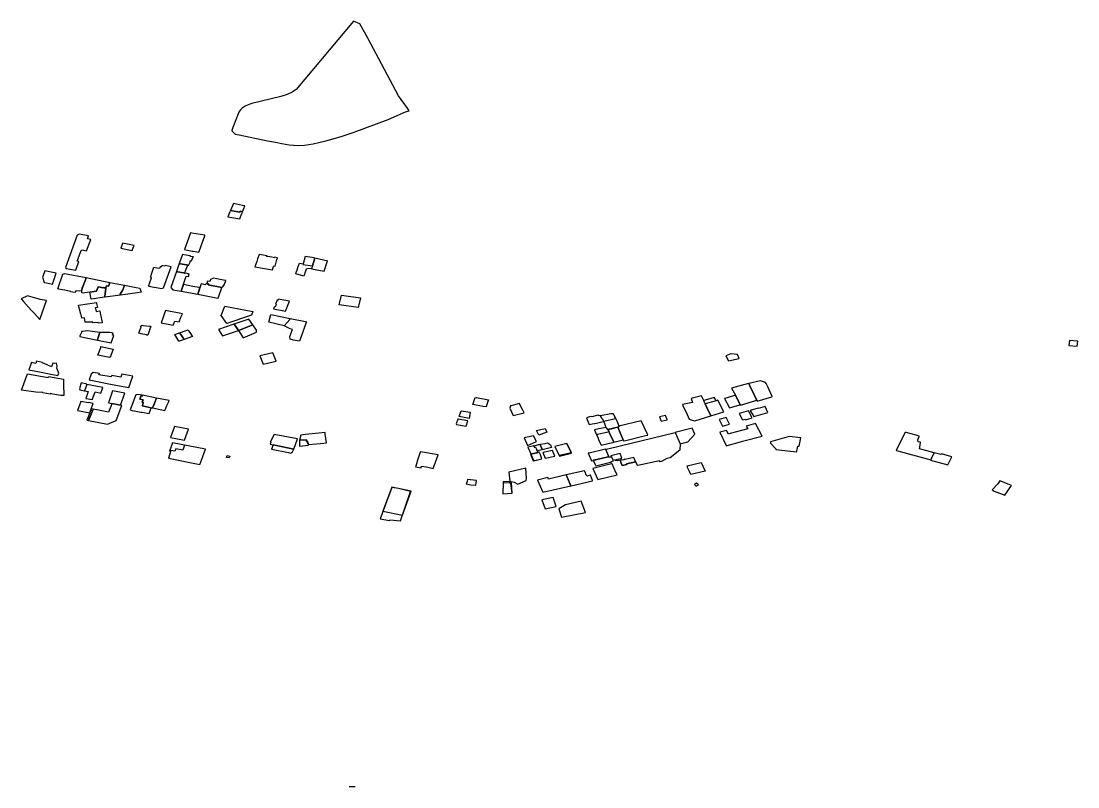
# Model space of a CAD drawing. Header units: inches. Extents: x 131.83 to 131.943, y 43.072 to 43.127.
# Drawn here: x 131.88166 to 131.91209, y 43.10523 to 43.12728 of the extents above; entities that cross this region are included whole.
import ezdxf

# ---------------------------------------------------------------- set-up
doc = ezdxf.new("R2010")
doc.units = ezdxf.units.IN
doc.header["$MEASUREMENT"] = 0

msp = doc.modelspace()

# ---------------------------------------------------------------- linework, layer by layer
for points in [[(131.887974, 43.124724), (131.887934, 43.124663), (131.887911, 43.124619), (131.887776, 43.124267), (131.88776, 43.124219), (131.887732, 43.124139), (131.887726, 43.124123), (131.887824, 43.124032), (131.887938, 43.124005), (131.888759, 43.12384), (131.88899, 43.123794), (131.889166, 43.123763), (131.889381, 43.123726), (131.889511, 43.123709), (131.88966, 43.123699), (131.889819, 43.123716), (131.890069, 43.123752), (131.890236, 43.123787), (131.890441, 43.123838), (131.890646, 43.123895), (131.890911, 43.123971), (131.891225, 43.124075), (131.892231, 43.124453), (131.89273, 43.124669), (131.892835, 43.124704), (131.892785, 43.12478), (131.892525, 43.125137), (131.891646, 43.12679), (131.891416, 43.127206), (131.891237, 43.127284), (131.889587, 43.125312), (131.889468, 43.125234), (131.889321, 43.12517), (131.889145, 43.125109), (131.88831, 43.124908), (131.888201, 43.124873), (131.888115, 43.124836), (131.888024, 43.124773), (131.887974, 43.124724)], [(131.887974, 43.124724), (131.887934, 43.124663), (131.887911, 43.124619), (131.887776, 43.124267), (131.88776, 43.124219), (131.887732, 43.124139), (131.887726, 43.124123), (131.887824, 43.124032), (131.887938, 43.124005), (131.888759, 43.12384), (131.88899, 43.123794), (131.889166, 43.123763), (131.889381, 43.123726), (131.889511, 43.123709), (131.88966, 43.123699), (131.889819, 43.123716), (131.890069, 43.123752), (131.890236, 43.123787), (131.890441, 43.123838), (131.890646, 43.123895), (131.890911, 43.123971), (131.891225, 43.124075), (131.892231, 43.124453), (131.89273, 43.124669), (131.892835, 43.124704), (131.892785, 43.12478), (131.892525, 43.125137), (131.891646, 43.12679), (131.891416, 43.127206), (131.891237, 43.127284), (131.889587, 43.125312), (131.889468, 43.125234), (131.889321, 43.12517), (131.889145, 43.125109), (131.88831, 43.124908), (131.888201, 43.124873), (131.888115, 43.124836), (131.888024, 43.124773), (131.887974, 43.124724)], [(131.888038, 43.121792), (131.888075, 43.121884), (131.888106, 43.121964), (131.88809, 43.121968), (131.888037, 43.121978), (131.887775, 43.122029), (131.88769, 43.121833), (131.887956, 43.12178), (131.887967, 43.121807), (131.888038, 43.121792)], [(131.888038, 43.121792), (131.888075, 43.121884), (131.888106, 43.121964), (131.88809, 43.121968), (131.888037, 43.121978), (131.887775, 43.122029), (131.88769, 43.121833), (131.887956, 43.12178), (131.887967, 43.121807), (131.888038, 43.121792)], [(131.887617, 43.121648), (131.887965, 43.121591), (131.88801, 43.12172), (131.888014, 43.121732), (131.888023, 43.121753), (131.888038, 43.121792), (131.887967, 43.121807), (131.887956, 43.12178), (131.88769, 43.121833), (131.887671, 43.12179), (131.887617, 43.121648)], [(131.887617, 43.121648), (131.887965, 43.121591), (131.88801, 43.12172), (131.888014, 43.121732), (131.888023, 43.121753), (131.888038, 43.121792), (131.887967, 43.121807), (131.887956, 43.12178), (131.88769, 43.121833), (131.887671, 43.12179), (131.887617, 43.121648)], [(131.882957, 43.120163), (131.883234, 43.12011), (131.883327, 43.12036), (131.883288, 43.120369), (131.883279, 43.120371), (131.883393, 43.120679), (131.883403, 43.120678), (131.883409, 43.120695), (131.883545, 43.120668), (131.883667, 43.120997), (131.88357, 43.121016), (131.883591, 43.121073), (131.883601, 43.121101), (131.883337, 43.121152), (131.883274, 43.121124), (131.882945, 43.120192), (131.882957, 43.120163)], [(131.882957, 43.120163), (131.883234, 43.12011), (131.883327, 43.12036), (131.883288, 43.120369), (131.883279, 43.120371), (131.883393, 43.120679), (131.883403, 43.120678), (131.883409, 43.120695), (131.883545, 43.120668), (131.883667, 43.120997), (131.88357, 43.121016), (131.883591, 43.121073), (131.883601, 43.121101), (131.883337, 43.121152), (131.883274, 43.121124), (131.882945, 43.120192), (131.882957, 43.120163)], [(131.886363, 43.120704), (131.886404, 43.120697), (131.886589, 43.120663), (131.886618, 43.120659), (131.88678, 43.120628), (131.886786, 43.120647), (131.886884, 43.120922), (131.88689, 43.12092), (131.886951, 43.121101), (131.886949, 43.121118), (131.886583, 43.12118), (131.886539, 43.121188), (131.886363, 43.120704)], [(131.886363, 43.120704), (131.886404, 43.120697), (131.886589, 43.120663), (131.886618, 43.120659), (131.88678, 43.120628), (131.886786, 43.120647), (131.886884, 43.120922), (131.88689, 43.12092), (131.886951, 43.121101), (131.886949, 43.121118), (131.886583, 43.12118), (131.886539, 43.121188), (131.886363, 43.120704)], [(131.884537, 43.120744), (131.884812, 43.120691), (131.884863, 43.120681), (131.884899, 43.120783), (131.884916, 43.120825), (131.884866, 43.120835), (131.884584, 43.12089), (131.88458, 43.120877), (131.884535, 43.120745), (131.884537, 43.120744)], [(131.884537, 43.120744), (131.884812, 43.120691), (131.884863, 43.120681), (131.884899, 43.120783), (131.884916, 43.120825), (131.884866, 43.120835), (131.884584, 43.12089), (131.88458, 43.120877), (131.884535, 43.120745), (131.884537, 43.120744)], [(131.886213, 43.120304), (131.886249, 43.120297), (131.886426, 43.120263), (131.886464, 43.12026), (131.886492, 43.120254), (131.886496, 43.120264), (131.886527, 43.120344), (131.886537, 43.120388), (131.886571, 43.120381), (131.886609, 43.12048), (131.886619, 43.120485), (131.886627, 43.120491), (131.886629, 43.120494), (131.886586, 43.120499), (131.886535, 43.120505), (131.886541, 43.120521), (131.886349, 43.120555), (131.886346, 43.120555), (131.886311, 43.120562), (131.886213, 43.120304)], [(131.886213, 43.120304), (131.886249, 43.120297), (131.886426, 43.120263), (131.886464, 43.12026), (131.886492, 43.120254), (131.886496, 43.120264), (131.886527, 43.120344), (131.886537, 43.120388), (131.886571, 43.120381), (131.886609, 43.12048), (131.886619, 43.120485), (131.886627, 43.120491), (131.886629, 43.120494), (131.886586, 43.120499), (131.886535, 43.120505), (131.886541, 43.120521), (131.886349, 43.120555), (131.886346, 43.120555), (131.886311, 43.120562), (131.886213, 43.120304)], [(131.888395, 43.120212), (131.888618, 43.120169), (131.888897, 43.120121), (131.888918, 43.120187), (131.888935, 43.120238), (131.888976, 43.12023), (131.88903, 43.12042), (131.889043, 43.120467), (131.888964, 43.120482), (131.88896, 43.120469), (131.888918, 43.120476), (131.888878, 43.120483), (131.88888, 43.12049), (131.888762, 43.120502), (131.888731, 43.120507), (131.888738, 43.120525), (131.888586, 43.120554), (131.888513, 43.120565), (131.888503, 43.120536), (131.888487, 43.120486), (131.888472, 43.12044), (131.888448, 43.120365), (131.888421, 43.120286), (131.888395, 43.120212)], [(131.888395, 43.120212), (131.888618, 43.120169), (131.888897, 43.120121), (131.888918, 43.120187), (131.888935, 43.120238), (131.888976, 43.12023), (131.88903, 43.12042), (131.889043, 43.120467), (131.888964, 43.120482), (131.88896, 43.120469), (131.888918, 43.120476), (131.888878, 43.120483), (131.88888, 43.12049), (131.888762, 43.120502), (131.888731, 43.120507), (131.888738, 43.120525), (131.888586, 43.120554), (131.888513, 43.120565), (131.888503, 43.120536), (131.888487, 43.120486), (131.888472, 43.12044), (131.888448, 43.120365), (131.888421, 43.120286), (131.888395, 43.120212)], [(131.889781, 43.120298), (131.889774, 43.120278), (131.890052, 43.120233), (131.890123, 43.120457), (131.890041, 43.120475), (131.889843, 43.120503), (131.889781, 43.120298)], [(131.889781, 43.120298), (131.889774, 43.120278), (131.890052, 43.120233), (131.890123, 43.120457), (131.890041, 43.120475), (131.889843, 43.120503), (131.889781, 43.120298)], [(131.890052, 43.120233), (131.89002, 43.12015), (131.890387, 43.120082), (131.890481, 43.120381), (131.890409, 43.120393), (131.890374, 43.120401), (131.890123, 43.120457), (131.890052, 43.120233)], [(131.890052, 43.120233), (131.89002, 43.12015), (131.890387, 43.120082), (131.890481, 43.120381), (131.890409, 43.120393), (131.890374, 43.120401), (131.890123, 43.120457), (131.890052, 43.120233)], [(131.882532, 43.119719), (131.882566, 43.119713), (131.882677, 43.120026), (131.882349, 43.120091), (131.882339, 43.120063), (131.882302, 43.119962), (131.882291, 43.119932), (131.882281, 43.119907), (131.882329, 43.119755), (131.882391, 43.119744), (131.882529, 43.11972), (131.882532, 43.119719)], [(131.882532, 43.119719), (131.882566, 43.119713), (131.882677, 43.120026), (131.882349, 43.120091), (131.882339, 43.120063), (131.882302, 43.119962), (131.882291, 43.119932), (131.882281, 43.119907), (131.882329, 43.119755), (131.882391, 43.119744), (131.882529, 43.11972), (131.882532, 43.119719)], [(131.885329, 43.119654), (131.885715, 43.119584), (131.885767, 43.119603), (131.885988, 43.120212), (131.885943, 43.120222), (131.885814, 43.120248), (131.885804, 43.120224), (131.885716, 43.120242), (131.885702, 43.120203), (131.88567, 43.120209), (131.88565, 43.120155), (131.885568, 43.120172), (131.885476, 43.120191), (131.885401, 43.119961), (131.885387, 43.119912), (131.88541, 43.119882), (131.88536, 43.119747), (131.885329, 43.119654)], [(131.885329, 43.119654), (131.885715, 43.119584), (131.885767, 43.119603), (131.885988, 43.120212), (131.885943, 43.120222), (131.885814, 43.120248), (131.885804, 43.120224), (131.885716, 43.120242), (131.885702, 43.120203), (131.88567, 43.120209), (131.88565, 43.120155), (131.885568, 43.120172), (131.885476, 43.120191), (131.885401, 43.119961), (131.885387, 43.119912), (131.88541, 43.119882), (131.88536, 43.119747), (131.885329, 43.119654)], [(131.885973, 43.119612), (131.886027, 43.119549), (131.88627, 43.119503), (131.88642, 43.11994), (131.886482, 43.119928), (131.886506, 43.119992), (131.886474, 43.120001), (131.886475, 43.120004), (131.886444, 43.120011), (131.88636, 43.120027), (131.886343, 43.120031), (131.886171, 43.120065), (131.886168, 43.120065), (131.886133, 43.120072), (131.885973, 43.119612)], [(131.885973, 43.119612), (131.886027, 43.119549), (131.88627, 43.119503), (131.88642, 43.11994), (131.886482, 43.119928), (131.886506, 43.119992), (131.886474, 43.120001), (131.886475, 43.120004), (131.886444, 43.120011), (131.88636, 43.120027), (131.886343, 43.120031), (131.886171, 43.120065), (131.886168, 43.120065), (131.886133, 43.120072), (131.885973, 43.119612)], [(131.886464, 43.12026), (131.886426, 43.120263), (131.886249, 43.120297), (131.886213, 43.120304), (131.886133, 43.120072), (131.886168, 43.120065), (131.886171, 43.120065), (131.886343, 43.120031), (131.88636, 43.120027), (131.886369, 43.120026), (131.88637, 43.120027), (131.886392, 43.120085), (131.886394, 43.120091), (131.886432, 43.120186), (131.886438, 43.120184), (131.886457, 43.120238), (131.886464, 43.12026)], [(131.886464, 43.12026), (131.886426, 43.120263), (131.886249, 43.120297), (131.886213, 43.120304), (131.886133, 43.120072), (131.886168, 43.120065), (131.886171, 43.120065), (131.886343, 43.120031), (131.88636, 43.120027), (131.886369, 43.120026), (131.88637, 43.120027), (131.886392, 43.120085), (131.886394, 43.120091), (131.886432, 43.120186), (131.886438, 43.120184), (131.886457, 43.120238), (131.886464, 43.12026)], [(131.890052, 43.120233), (131.89002, 43.12015), (131.889935, 43.120159), (131.889868, 43.120138), (131.889799, 43.11994), (131.889572, 43.120005), (131.889587, 43.120048), (131.889597, 43.120081), (131.889599, 43.120084), (131.88963, 43.120184), (131.889667, 43.120296), (131.889674, 43.120317), (131.889781, 43.120298), (131.889774, 43.120278), (131.890052, 43.120233)], [(131.890052, 43.120233), (131.89002, 43.12015), (131.889935, 43.120159), (131.889868, 43.120138), (131.889799, 43.11994), (131.889572, 43.120005), (131.889587, 43.120048), (131.889597, 43.120081), (131.889599, 43.120084), (131.88963, 43.120184), (131.889667, 43.120296), (131.889674, 43.120317), (131.889781, 43.120298), (131.889774, 43.120278), (131.890052, 43.120233)], [(131.882748, 43.119568), (131.882718, 43.119573), (131.882866, 43.119994), (131.882914, 43.120011), (131.883533, 43.119897), (131.883513, 43.119836), (131.883426, 43.119614), (131.883415, 43.119581), (131.883422, 43.11958), (131.883409, 43.119547), (131.883397, 43.119516), (131.883336, 43.119505), (131.883236, 43.119519), (131.88322, 43.11947), (131.883089, 43.119492), (131.883092, 43.1195), (131.882997, 43.119518), (131.882924, 43.119533), (131.882844, 43.119549), (131.882748, 43.119568)], [(131.882748, 43.119568), (131.882718, 43.119573), (131.882866, 43.119994), (131.882914, 43.120011), (131.883533, 43.119897), (131.883513, 43.119836), (131.883426, 43.119614), (131.883415, 43.119581), (131.883422, 43.11958), (131.883409, 43.119547), (131.883397, 43.119516), (131.883336, 43.119505), (131.883236, 43.119519), (131.88322, 43.11947), (131.883089, 43.119492), (131.883092, 43.1195), (131.882997, 43.119518), (131.882924, 43.119533), (131.882844, 43.119549), (131.882748, 43.119568)], [(131.883638, 43.11948), (131.883421, 43.11945), (131.883405, 43.119516), (131.883397, 43.119516), (131.883409, 43.119547), (131.883422, 43.11958), (131.883415, 43.119581), (131.883426, 43.119614), (131.883513, 43.119836), (131.883533, 43.119897), (131.884219, 43.11976), (131.884196, 43.119702), (131.884175, 43.119653), (131.88412, 43.119663), (131.884105, 43.1196), (131.884048, 43.119607), (131.884022, 43.119612), (131.884019, 43.119603), (131.883939, 43.119618), (131.88388, 43.119629), (131.883838, 43.119508), (131.883638, 43.11948)], [(131.883638, 43.11948), (131.883421, 43.11945), (131.883405, 43.119516), (131.883397, 43.119516), (131.883409, 43.119547), (131.883422, 43.11958), (131.883415, 43.119581), (131.883426, 43.119614), (131.883513, 43.119836), (131.883533, 43.119897), (131.884219, 43.11976), (131.884196, 43.119702), (131.884175, 43.119653), (131.88412, 43.119663), (131.884105, 43.1196), (131.884048, 43.119607), (131.884022, 43.119612), (131.884019, 43.119603), (131.883939, 43.119618), (131.88388, 43.119629), (131.883838, 43.119508), (131.883638, 43.11948)], [(131.884105, 43.1196), (131.88412, 43.119663), (131.884175, 43.119653), (131.884196, 43.119702), (131.884219, 43.11976), (131.884636, 43.119677), (131.884619, 43.119624), (131.884595, 43.119541), (131.884519, 43.119424), (131.884525, 43.119393), (131.884074, 43.119333), (131.884072, 43.119341), (131.884075, 43.11936), (131.8841, 43.119581), (131.884105, 43.1196)], [(131.884105, 43.1196), (131.88412, 43.119663), (131.884175, 43.119653), (131.884196, 43.119702), (131.884219, 43.11976), (131.884636, 43.119677), (131.884619, 43.119624), (131.884595, 43.119541), (131.884519, 43.119424), (131.884525, 43.119393), (131.884074, 43.119333), (131.884072, 43.119341), (131.884075, 43.11936), (131.8841, 43.119581), (131.884105, 43.1196)], [(131.886748, 43.119416), (131.887277, 43.119317), (131.887336, 43.119305), (131.887443, 43.119616), (131.88705, 43.119689), (131.887061, 43.11972), (131.887009, 43.11973), (131.886958, 43.119693), (131.886848, 43.119717), (131.88676, 43.119454), (131.886748, 43.119416)], [(131.886748, 43.119416), (131.887277, 43.119317), (131.887336, 43.119305), (131.887443, 43.119616), (131.88705, 43.119689), (131.887061, 43.11972), (131.887009, 43.11973), (131.886958, 43.119693), (131.886848, 43.119717), (131.88676, 43.119454), (131.886748, 43.119416)], [(131.887443, 43.119616), (131.887449, 43.119632), (131.887472, 43.119628), (131.887496, 43.119679), (131.887508, 43.119677), (131.887514, 43.119694), (131.887547, 43.11979), (131.887554, 43.119811), (131.887538, 43.119816), (131.887199, 43.119882), (131.887115, 43.119847), (131.887095, 43.119783), (131.887031, 43.119794), (131.887009, 43.11973), (131.887061, 43.11972), (131.88705, 43.119689), (131.887443, 43.119616)], [(131.887443, 43.119616), (131.887449, 43.119632), (131.887472, 43.119628), (131.887496, 43.119679), (131.887508, 43.119677), (131.887514, 43.119694), (131.887547, 43.11979), (131.887554, 43.119811), (131.887538, 43.119816), (131.887199, 43.119882), (131.887115, 43.119847), (131.887095, 43.119783), (131.887031, 43.119794), (131.887009, 43.11973), (131.887061, 43.11972), (131.88705, 43.119689), (131.887443, 43.119616)], [(131.883683, 43.119279), (131.883638, 43.11948), (131.883838, 43.119508), (131.88388, 43.119629), (131.883939, 43.119618), (131.884019, 43.119603), (131.884022, 43.119612), (131.884048, 43.119607), (131.884105, 43.1196), (131.8841, 43.119581), (131.884075, 43.11936), (131.884072, 43.119341), (131.884074, 43.119333), (131.883683, 43.119279)], [(131.883683, 43.119279), (131.883638, 43.11948), (131.883838, 43.119508), (131.88388, 43.119629), (131.883939, 43.119618), (131.884019, 43.119603), (131.884022, 43.119612), (131.884048, 43.119607), (131.884105, 43.1196), (131.8841, 43.119581), (131.884075, 43.11936), (131.884072, 43.119341), (131.884074, 43.119333), (131.883683, 43.119279)], [(131.884519, 43.119424), (131.884595, 43.119541), (131.884619, 43.119624), (131.884636, 43.119677), (131.884977, 43.119614), (131.885086, 43.119594), (131.885115, 43.119476), (131.88501, 43.119462), (131.884525, 43.119393), (131.884519, 43.119424)], [(131.884519, 43.119424), (131.884595, 43.119541), (131.884619, 43.119624), (131.884636, 43.119677), (131.884977, 43.119614), (131.885086, 43.119594), (131.885115, 43.119476), (131.88501, 43.119462), (131.884525, 43.119393), (131.884519, 43.119424)], [(131.88627, 43.119503), (131.886748, 43.119416), (131.886811, 43.119607), (131.886791, 43.11961), (131.886607, 43.119645), (131.886336, 43.119696), (131.88627, 43.119503)], [(131.88627, 43.119503), (131.886748, 43.119416), (131.886811, 43.119607), (131.886791, 43.11961), (131.886607, 43.119645), (131.886336, 43.119696), (131.88627, 43.119503)], [(131.8822, 43.118687), (131.882395, 43.119234), (131.882213, 43.119271), (131.882158, 43.119287), (131.882118, 43.119298), (131.881847, 43.119375), (131.881664, 43.119284), (131.881729, 43.11921), (131.881957, 43.118961), (131.882048, 43.118861), (131.8822, 43.118687)], [(131.8822, 43.118687), (131.882395, 43.119234), (131.882213, 43.119271), (131.882158, 43.119287), (131.882118, 43.119298), (131.881847, 43.119375), (131.881664, 43.119284), (131.881729, 43.11921), (131.881957, 43.118961), (131.882048, 43.118861), (131.8822, 43.118687)], [(131.883506, 43.118611), (131.883488, 43.11874), (131.883416, 43.118729), (131.883411, 43.118743), (131.883378, 43.118868), (131.883375, 43.118868), (131.883371, 43.118882), (131.883352, 43.118949), (131.883358, 43.11895), (131.883356, 43.118958), (131.883319, 43.119087), (131.883316, 43.119098), (131.883315, 43.119101), (131.88383, 43.119177), (131.88383, 43.119173), (131.883835, 43.119153), (131.883866, 43.119034), (131.883799, 43.119023), (131.883803, 43.119009), (131.883825, 43.118924), (131.883926, 43.118939), (131.883953, 43.118824), (131.883962, 43.118786), (131.883962, 43.118784), (131.883988, 43.118655), (131.884, 43.118602), (131.883999, 43.118594), (131.883998, 43.118592), (131.883893, 43.118588), (131.88389, 43.118601), (131.88373, 43.118598), (131.883729, 43.118618), (131.883585, 43.118614), (131.883506, 43.118611)], [(131.883506, 43.118611), (131.883488, 43.11874), (131.883416, 43.118729), (131.883411, 43.118743), (131.883378, 43.118868), (131.883375, 43.118868), (131.883371, 43.118882), (131.883352, 43.118949), (131.883358, 43.11895), (131.883356, 43.118958), (131.883319, 43.119087), (131.883316, 43.119098), (131.883315, 43.119101), (131.88383, 43.119177), (131.88383, 43.119173), (131.883835, 43.119153), (131.883866, 43.119034), (131.883799, 43.119023), (131.883803, 43.119009), (131.883825, 43.118924), (131.883926, 43.118939), (131.883953, 43.118824), (131.883962, 43.118786), (131.883962, 43.118784), (131.883988, 43.118655), (131.884, 43.118602), (131.883999, 43.118594), (131.883998, 43.118592), (131.883893, 43.118588), (131.88389, 43.118601), (131.88373, 43.118598), (131.883729, 43.118618), (131.883585, 43.118614), (131.883506, 43.118611)], [(131.88893, 43.118996), (131.889279, 43.118929), (131.889296, 43.118977), (131.889389, 43.119217), (131.889068, 43.119274), (131.889053, 43.119238), (131.889031, 43.119243), (131.888984, 43.119129), (131.889007, 43.119125), (131.88898, 43.119049), (131.888954, 43.119054), (131.88895, 43.119045), (131.88893, 43.118996)], [(131.88893, 43.118996), (131.889279, 43.118929), (131.889296, 43.118977), (131.889389, 43.119217), (131.889068, 43.119274), (131.889053, 43.119238), (131.889031, 43.119243), (131.888984, 43.119129), (131.889007, 43.119125), (131.88898, 43.119049), (131.888954, 43.119054), (131.88895, 43.119045), (131.88893, 43.118996)], [(131.890886, 43.119392), (131.891439, 43.119319), (131.891371, 43.119041), (131.890818, 43.119113), (131.890886, 43.119392)], [(131.890886, 43.119392), (131.891439, 43.119319), (131.891371, 43.119041), (131.890818, 43.119113), (131.890886, 43.119392)], [(131.885822, 43.118954), (131.885695, 43.118595), (131.886045, 43.118531), (131.886085, 43.118643), (131.886212, 43.118622), (131.886259, 43.11876), (131.886298, 43.118837), (131.886305, 43.118857), (131.885822, 43.118954)], [(131.885822, 43.118954), (131.885695, 43.118595), (131.886045, 43.118531), (131.886085, 43.118643), (131.886212, 43.118622), (131.886259, 43.11876), (131.886298, 43.118837), (131.886305, 43.118857), (131.885822, 43.118954)], [(131.887424, 43.118804), (131.887533, 43.119076), (131.888339, 43.118926), (131.888293, 43.118816), (131.887584, 43.118574), (131.887424, 43.118804)], [(131.887424, 43.118804), (131.887533, 43.119076), (131.888339, 43.118926), (131.888293, 43.118816), (131.887584, 43.118574), (131.887424, 43.118804)], [(131.88941, 43.118723), (131.889396, 43.118688), (131.889321, 43.118601), (131.88924, 43.118505), (131.888793, 43.118611), (131.888857, 43.118831), (131.88941, 43.118723)], [(131.88941, 43.118723), (131.889396, 43.118688), (131.889321, 43.118601), (131.88924, 43.118505), (131.888793, 43.118611), (131.888857, 43.118831), (131.88941, 43.118723)], [(131.885308, 43.118237), (131.885291, 43.11824), (131.885269, 43.118244), (131.885272, 43.118252), (131.885119, 43.118282), (131.88505, 43.118296), (131.885118, 43.11848), (131.885104, 43.118483), (131.885116, 43.118518), (131.885148, 43.118514), (131.885151, 43.118528), (131.885189, 43.11852), (131.885361, 43.118503), (131.885399, 43.118496), (131.885308, 43.118237)], [(131.885308, 43.118237), (131.885291, 43.11824), (131.885269, 43.118244), (131.885272, 43.118252), (131.885119, 43.118282), (131.88505, 43.118296), (131.885118, 43.11848), (131.885104, 43.118483), (131.885116, 43.118518), (131.885148, 43.118514), (131.885151, 43.118528), (131.885189, 43.11852), (131.885361, 43.118503), (131.885399, 43.118496), (131.885308, 43.118237)], [(131.887464, 43.11822), (131.88792, 43.118378), (131.887809, 43.118544), (131.887788, 43.11856), (131.887345, 43.118402), (131.887464, 43.11822)], [(131.887464, 43.11822), (131.88792, 43.118378), (131.887809, 43.118544), (131.887788, 43.11856), (131.887345, 43.118402), (131.887464, 43.11822)], [(131.887788, 43.11856), (131.887809, 43.118544), (131.88792, 43.118378), (131.888333, 43.118534), (131.888217, 43.118699), (131.887788, 43.11856)], [(131.887788, 43.11856), (131.887809, 43.118544), (131.88792, 43.118378), (131.888333, 43.118534), (131.888217, 43.118699), (131.887788, 43.11856)], [(131.88792, 43.118378), (131.888059, 43.118164), (131.888441, 43.118326), (131.888442, 43.11838), (131.888333, 43.118534), (131.88792, 43.118378)], [(131.88792, 43.118378), (131.888059, 43.118164), (131.888441, 43.118326), (131.888442, 43.11838), (131.888333, 43.118534), (131.88792, 43.118378)], [(131.88924, 43.118505), (131.889321, 43.118601), (131.889396, 43.118688), (131.88941, 43.118723), (131.88985, 43.118634), (131.889872, 43.118607), (131.889678, 43.118068), (131.88951, 43.118099), (131.889414, 43.118123), (131.889401, 43.1182), (131.889473, 43.1184), (131.889412, 43.118425), (131.88924, 43.118505)], [(131.88924, 43.118505), (131.889321, 43.118601), (131.889396, 43.118688), (131.88941, 43.118723), (131.88985, 43.118634), (131.889872, 43.118607), (131.889678, 43.118068), (131.88951, 43.118099), (131.889414, 43.118123), (131.889401, 43.1182), (131.889473, 43.1184), (131.889412, 43.118425), (131.88924, 43.118505)], [(131.883351, 43.118197), (131.88386, 43.118095), (131.883862, 43.118103), (131.883894, 43.118201), (131.883934, 43.118316), (131.883723, 43.118348), (131.883574, 43.118369), (131.883438, 43.118349), (131.8834, 43.118342), (131.883397, 43.118316), (131.883351, 43.118223), (131.883351, 43.118197)], [(131.883351, 43.118197), (131.88386, 43.118095), (131.883862, 43.118103), (131.883894, 43.118201), (131.883934, 43.118316), (131.883723, 43.118348), (131.883574, 43.118369), (131.883438, 43.118349), (131.8834, 43.118342), (131.883397, 43.118316), (131.883351, 43.118223), (131.883351, 43.118197)], [(131.883934, 43.118316), (131.883894, 43.118201), (131.883862, 43.118103), (131.88386, 43.118095), (131.88426, 43.118015), (131.884333, 43.118234), (131.884296, 43.11824), (131.884317, 43.1183), (131.884216, 43.118317), (131.883934, 43.118316)], [(131.883934, 43.118316), (131.883894, 43.118201), (131.883862, 43.118103), (131.88386, 43.118095), (131.88426, 43.118015), (131.884333, 43.118234), (131.884296, 43.11824), (131.884317, 43.1183), (131.884216, 43.118317), (131.883934, 43.118316)], [(131.886087, 43.11826), (131.886227, 43.118307), (131.886262, 43.118255), (131.886335, 43.118146), (131.886356, 43.118112), (131.886215, 43.118066), (131.886207, 43.118063), (131.886087, 43.11826)], [(131.886087, 43.11826), (131.886227, 43.118307), (131.886262, 43.118255), (131.886335, 43.118146), (131.886356, 43.118112), (131.886215, 43.118066), (131.886207, 43.118063), (131.886087, 43.11826)], [(131.886227, 43.118307), (131.886418, 43.118371), (131.886471, 43.118389), (131.886495, 43.118351), (131.88654, 43.118285), (131.886572, 43.118238), (131.886599, 43.118198), (131.886356, 43.118112), (131.886335, 43.118146), (131.886262, 43.118255), (131.886227, 43.118307)], [(131.886227, 43.118307), (131.886418, 43.118371), (131.886471, 43.118389), (131.886495, 43.118351), (131.88654, 43.118285), (131.886572, 43.118238), (131.886599, 43.118198), (131.886356, 43.118112), (131.886335, 43.118146), (131.886262, 43.118255), (131.886227, 43.118307)], [(131.884313, 43.117841), (131.884245, 43.117652), (131.884226, 43.117601), (131.884208, 43.117604), (131.884206, 43.117599), (131.883873, 43.117662), (131.883955, 43.117888), (131.88396, 43.117901), (131.883963, 43.117909), (131.884313, 43.117841)], [(131.884313, 43.117841), (131.884245, 43.117652), (131.884226, 43.117601), (131.884208, 43.117604), (131.884206, 43.117599), (131.883873, 43.117662), (131.883955, 43.117888), (131.88396, 43.117901), (131.883963, 43.117909), (131.884313, 43.117841)], [(131.911845, 43.118082), (131.911826, 43.117941), (131.912072, 43.117923), (131.91209, 43.118064), (131.911845, 43.118082)], [(131.911845, 43.118082), (131.911826, 43.117941), (131.912072, 43.117923), (131.91209, 43.118064), (131.911845, 43.118082)], [(131.888533, 43.117648), (131.888632, 43.117408), (131.88901, 43.117494), (131.888911, 43.117732), (131.888533, 43.117648)], [(131.888533, 43.117648), (131.888632, 43.117408), (131.88901, 43.117494), (131.888911, 43.117732), (131.888533, 43.117648)], [(131.902027, 43.117497), (131.902335, 43.117565), (131.902291, 43.117684), (131.902096, 43.117703), (131.901953, 43.117642), (131.902027, 43.117497)], [(131.902027, 43.117497), (131.902335, 43.117565), (131.902291, 43.117684), (131.902096, 43.117703), (131.901953, 43.117642), (131.902027, 43.117497)], [(131.881887, 43.117243), (131.882189, 43.117185), (131.882471, 43.11713), (131.882723, 43.117082), (131.882746, 43.117145), (131.88269, 43.117285), (131.882705, 43.117345), (131.88268, 43.117429), (131.882629, 43.11742), (131.882575, 43.117431), (131.882541, 43.117332), (131.882331, 43.117428), (131.882269, 43.11744), (131.882274, 43.117455), (131.882106, 43.117488), (131.882085, 43.117427), (131.881961, 43.117448), (131.881887, 43.117243)], [(131.881887, 43.117243), (131.882189, 43.117185), (131.882471, 43.11713), (131.882723, 43.117082), (131.882746, 43.117145), (131.88269, 43.117285), (131.882705, 43.117345), (131.88268, 43.117429), (131.882629, 43.11742), (131.882575, 43.117431), (131.882541, 43.117332), (131.882331, 43.117428), (131.882269, 43.11744), (131.882274, 43.117455), (131.882106, 43.117488), (131.882085, 43.117427), (131.881961, 43.117448), (131.881887, 43.117243)], [(131.882885, 43.116816), (131.88289, 43.116499), (131.882809, 43.116498), (131.882573, 43.116545), (131.882504, 43.116559), (131.882495, 43.116536), (131.88229, 43.116582), (131.882293, 43.116591), (131.882083, 43.116602), (131.881674, 43.116651), (131.881843, 43.117129), (131.882443, 43.117024), (131.882452, 43.117049), (131.882886, 43.116969), (131.882885, 43.116816)], [(131.882885, 43.116816), (131.88289, 43.116499), (131.882809, 43.116498), (131.882573, 43.116545), (131.882504, 43.116559), (131.882495, 43.116536), (131.88229, 43.116582), (131.882293, 43.116591), (131.882083, 43.116602), (131.881674, 43.116651), (131.881843, 43.117129), (131.882443, 43.117024), (131.882452, 43.117049), (131.882886, 43.116969), (131.882885, 43.116816)], [(131.88362, 43.116955), (131.883818, 43.116914), (131.884184, 43.116842), (131.884442, 43.116792), (131.884768, 43.116728), (131.884884, 43.117055), (131.884564, 43.117117), (131.884534, 43.117032), (131.884271, 43.117082), (131.884255, 43.11704), (131.883903, 43.1171), (131.883916, 43.117138), (131.883742, 43.117168), (131.883682, 43.11712), (131.88362, 43.116955)], [(131.88362, 43.116955), (131.883818, 43.116914), (131.884184, 43.116842), (131.884442, 43.116792), (131.884768, 43.116728), (131.884884, 43.117055), (131.884564, 43.117117), (131.884534, 43.117032), (131.884271, 43.117082), (131.884255, 43.11704), (131.883903, 43.1171), (131.883916, 43.117138), (131.883742, 43.117168), (131.883682, 43.11712), (131.88362, 43.116955)], [(131.883342, 43.116691), (131.883356, 43.116662), (131.883489, 43.116636), (131.883596, 43.116616), (131.88353, 43.11642), (131.883714, 43.116383), (131.883723, 43.116407), (131.883794, 43.116604), (131.883955, 43.116572), (131.884006, 43.116702), (131.884007, 43.116706), (131.884016, 43.116728), (131.883552, 43.116819), (131.883557, 43.116833), (131.883396, 43.116863), (131.883342, 43.116691)], [(131.883342, 43.116691), (131.883356, 43.116662), (131.883489, 43.116636), (131.883596, 43.116616), (131.88353, 43.11642), (131.883714, 43.116383), (131.883723, 43.116407), (131.883794, 43.116604), (131.883955, 43.116572), (131.884006, 43.116702), (131.884007, 43.116706), (131.884016, 43.116728), (131.883552, 43.116819), (131.883557, 43.116833), (131.883396, 43.116863), (131.883342, 43.116691)], [(131.883489, 43.116636), (131.883596, 43.116616), (131.88353, 43.11642), (131.883714, 43.116383), (131.883728, 43.116421), (131.883794, 43.116604), (131.883955, 43.116572), (131.884006, 43.116702), (131.884007, 43.116706), (131.884016, 43.116728), (131.883552, 43.116819), (131.883489, 43.116636)], [(131.883489, 43.116636), (131.883596, 43.116616), (131.88353, 43.11642), (131.883714, 43.116383), (131.883728, 43.116421), (131.883794, 43.116604), (131.883955, 43.116572), (131.884006, 43.116702), (131.884007, 43.116706), (131.884016, 43.116728), (131.883552, 43.116819), (131.883489, 43.116636)], [(131.902375, 43.116225), (131.90285, 43.116364), (131.902801, 43.116457), (131.902757, 43.11655), (131.902668, 43.116736), (131.902618, 43.116847), (131.902604, 43.116843), (131.902119, 43.116718), (131.902229, 43.116507), (131.902369, 43.116236), (131.902375, 43.116225)], [(131.902375, 43.116225), (131.90285, 43.116364), (131.902801, 43.116457), (131.902757, 43.11655), (131.902668, 43.116736), (131.902618, 43.116847), (131.902604, 43.116843), (131.902119, 43.116718), (131.902229, 43.116507), (131.902369, 43.116236), (131.902375, 43.116225)], [(131.902861, 43.116342), (131.903281, 43.116467), (131.903292, 43.11647), (131.90316, 43.116754), (131.903115, 43.116847), (131.9031, 43.116873), (131.902955, 43.116928), (131.902618, 43.116847), (131.902668, 43.116736), (131.902757, 43.11655), (131.902801, 43.116457), (131.90285, 43.116364), (131.902861, 43.116342)], [(131.902861, 43.116342), (131.903281, 43.116467), (131.903292, 43.11647), (131.90316, 43.116754), (131.903115, 43.116847), (131.9031, 43.116873), (131.902955, 43.116928), (131.902618, 43.116847), (131.902668, 43.116736), (131.902757, 43.11655), (131.902801, 43.116457), (131.90285, 43.116364), (131.902861, 43.116342)], [(131.884298, 43.116636), (131.884175, 43.11629), (131.88452, 43.116221), (131.884652, 43.116574), (131.884298, 43.116636)], [(131.884298, 43.116636), (131.884175, 43.11629), (131.88452, 43.116221), (131.884652, 43.116574), (131.884298, 43.116636)], [(131.885156, 43.116508), (131.885023, 43.116534), (131.884969, 43.116517), (131.884799, 43.116085), (131.884854, 43.116073), (131.884868, 43.11607), (131.885113, 43.116023), (131.885138, 43.116023), (131.885347, 43.115979), (131.885409, 43.11615), (131.885145, 43.116203), (131.885163, 43.116247), (131.885179, 43.116292), (131.885182, 43.116301), (131.885151, 43.116308), (131.885177, 43.116378), (131.88508, 43.116399), (131.885114, 43.116485), (131.885116, 43.11649), (131.885148, 43.116484), (131.885156, 43.116508)], [(131.885156, 43.116508), (131.885023, 43.116534), (131.884969, 43.116517), (131.884799, 43.116085), (131.884854, 43.116073), (131.884868, 43.11607), (131.885113, 43.116023), (131.885138, 43.116023), (131.885347, 43.115979), (131.885409, 43.11615), (131.885145, 43.116203), (131.885163, 43.116247), (131.885179, 43.116292), (131.885182, 43.116301), (131.885151, 43.116308), (131.885177, 43.116378), (131.88508, 43.116399), (131.885114, 43.116485), (131.885116, 43.11649), (131.885148, 43.116484), (131.885156, 43.116508)], [(131.885156, 43.116508), (131.885148, 43.116484), (131.885116, 43.11649), (131.885114, 43.116485), (131.88508, 43.116399), (131.885177, 43.116378), (131.885151, 43.116308), (131.885182, 43.116301), (131.885179, 43.116292), (131.885163, 43.116247), (131.885145, 43.116203), (131.885409, 43.11615), (131.885445, 43.116143), (131.885493, 43.116257), (131.885552, 43.116403), (131.885553, 43.116408), (131.885562, 43.116428), (131.885156, 43.116508)], [(131.885156, 43.116508), (131.885148, 43.116484), (131.885116, 43.11649), (131.885114, 43.116485), (131.88508, 43.116399), (131.885177, 43.116378), (131.885151, 43.116308), (131.885182, 43.116301), (131.885179, 43.116292), (131.885163, 43.116247), (131.885145, 43.116203), (131.885409, 43.11615), (131.885445, 43.116143), (131.885493, 43.116257), (131.885552, 43.116403), (131.885553, 43.116408), (131.885562, 43.116428), (131.885156, 43.116508)], [(131.885562, 43.116428), (131.885553, 43.116408), (131.885552, 43.116403), (131.885493, 43.116257), (131.885445, 43.116143), (131.885804, 43.116071), (131.885828, 43.116138), (131.885854, 43.11621), (131.885915, 43.116334), (131.885923, 43.116357), (131.885562, 43.116428)], [(131.885562, 43.116428), (131.885553, 43.116408), (131.885552, 43.116403), (131.885493, 43.116257), (131.885445, 43.116143), (131.885804, 43.116071), (131.885828, 43.116138), (131.885854, 43.11621), (131.885915, 43.116334), (131.885923, 43.116357), (131.885562, 43.116428)], [(131.894671, 43.116245), (131.894739, 43.116444), (131.894769, 43.116438), (131.894772, 43.116442), (131.89512, 43.11638), (131.895107, 43.116336), (131.895104, 43.116337), (131.895057, 43.116174), (131.894963, 43.116188), (131.894671, 43.116245)], [(131.894671, 43.116245), (131.894739, 43.116444), (131.894769, 43.116438), (131.894772, 43.116442), (131.89512, 43.11638), (131.895107, 43.116336), (131.895104, 43.116337), (131.895057, 43.116174), (131.894963, 43.116188), (131.894671, 43.116245)], [(131.900902, 43.115817), (131.900989, 43.115789), (131.901058, 43.115777), (131.901519, 43.115914), (131.901897, 43.116028), (131.901719, 43.116363), (131.901675, 43.116351), (131.901361, 43.116263), (131.901345, 43.116297), (131.901344, 43.116304), (131.901317, 43.116361), (131.901256, 43.116494), (131.900958, 43.11642), (131.900953, 43.116417), (131.900996, 43.116303), (131.900705, 43.116242), (131.900719, 43.116212), (131.900838, 43.115953), (131.900902, 43.115817)], [(131.900902, 43.115817), (131.900989, 43.115789), (131.901058, 43.115777), (131.901519, 43.115914), (131.901511, 43.115931), (131.901408, 43.116156), (131.901361, 43.116263), (131.901345, 43.116297), (131.901344, 43.116304), (131.901317, 43.116361), (131.901256, 43.116494), (131.900958, 43.11642), (131.900953, 43.116417), (131.900996, 43.116303), (131.900705, 43.116242), (131.900719, 43.116212), (131.900838, 43.115953), (131.900902, 43.115817)], [(131.900902, 43.115817), (131.900989, 43.115789), (131.901058, 43.115777), (131.901519, 43.115914), (131.901511, 43.115931), (131.901408, 43.116156), (131.901361, 43.116263), (131.901345, 43.116297), (131.901344, 43.116304), (131.901317, 43.116361), (131.901256, 43.116494), (131.900958, 43.11642), (131.900953, 43.116417), (131.900996, 43.116303), (131.900705, 43.116242), (131.900719, 43.116212), (131.900838, 43.115953), (131.900902, 43.115817)], [(131.900902, 43.115817), (131.900989, 43.115789), (131.901058, 43.115777), (131.901519, 43.115914), (131.901897, 43.116028), (131.901719, 43.116363), (131.901675, 43.116351), (131.901639, 43.116411), (131.901622, 43.116446), (131.901423, 43.116386), (131.901317, 43.116361), (131.901256, 43.116494), (131.900958, 43.11642), (131.900953, 43.116417), (131.900996, 43.116303), (131.900705, 43.116242), (131.900719, 43.116212), (131.900838, 43.115953), (131.900902, 43.115817)], [(131.901519, 43.115914), (131.901897, 43.116028), (131.901719, 43.116363), (131.901675, 43.116351), (131.901361, 43.116263), (131.901408, 43.116156), (131.901511, 43.115931), (131.901519, 43.115914)], [(131.901519, 43.115914), (131.901897, 43.116028), (131.901719, 43.116363), (131.901675, 43.116351), (131.901361, 43.116263), (131.901408, 43.116156), (131.901511, 43.115931), (131.901519, 43.115914)], [(131.902061, 43.116146), (131.902129, 43.116166), (131.902354, 43.116232), (131.902369, 43.116236), (131.902229, 43.116507), (131.901989, 43.116439), (131.901913, 43.116418), (131.902061, 43.116146)], [(131.902061, 43.116146), (131.902129, 43.116166), (131.902354, 43.116232), (131.902369, 43.116236), (131.902229, 43.116507), (131.901989, 43.116439), (131.901913, 43.116418), (131.902061, 43.116146)], [(131.883291, 43.116072), (131.883637, 43.116001), (131.883683, 43.11612), (131.88374, 43.116267), (131.883606, 43.116296), (131.883604, 43.116289), (131.883386, 43.116333), (131.883291, 43.116072)], [(131.883555, 43.11579), (131.884151, 43.115674), (131.884399, 43.115781), (131.88456, 43.116213), (131.88452, 43.116221), (131.884273, 43.116271), (131.884271, 43.116265), (131.884242, 43.116189), (131.884178, 43.116024), (131.883847, 43.116088), (131.883683, 43.11612), (131.883637, 43.116001), (131.883555, 43.11579)], [(131.883714, 43.11606), (131.883664, 43.116071), (131.883637, 43.116), (131.883561, 43.115808), (131.883555, 43.11579), (131.883608, 43.11578), (131.883615, 43.115797), (131.883714, 43.11606)], [(131.883608, 43.11578), (131.884151, 43.115674), (131.884399, 43.115781), (131.88456, 43.116213), (131.88452, 43.116221), (131.884273, 43.116271), (131.884271, 43.116265), (131.884242, 43.116189), (131.884178, 43.116024), (131.883847, 43.116088), (131.883733, 43.11611), (131.883714, 43.11606), (131.883615, 43.115797), (131.883608, 43.11578)], [(131.894272, 43.115898), (131.894333, 43.116065), (131.894594, 43.116018), (131.894561, 43.115838), (131.894272, 43.115898)], [(131.894272, 43.115898), (131.894333, 43.116065), (131.894594, 43.116018), (131.894561, 43.115838), (131.894272, 43.115898)], [(131.895739, 43.116139), (131.895834, 43.115929), (131.896145, 43.116006), (131.896109, 43.116076), (131.896032, 43.116227), (131.896015, 43.116268), (131.895903, 43.116241), (131.895772, 43.116209), (131.895757, 43.116205), (131.895739, 43.116139)], [(131.895739, 43.116139), (131.895834, 43.115929), (131.896145, 43.116006), (131.896109, 43.116076), (131.896032, 43.116227), (131.896015, 43.116268), (131.895903, 43.116241), (131.895772, 43.116209), (131.895757, 43.116205), (131.895739, 43.116139)], [(131.902657, 43.116073), (131.902663, 43.116063), (131.902667, 43.116055), (131.902756, 43.115895), (131.903166, 43.116012), (131.903089, 43.116183), (131.903086, 43.116189), (131.902888, 43.116132), (131.902883, 43.116138), (131.902657, 43.116073)], [(131.902657, 43.116073), (131.902663, 43.116063), (131.902667, 43.116055), (131.902756, 43.115895), (131.903166, 43.116012), (131.903089, 43.116183), (131.903086, 43.116189), (131.902888, 43.116132), (131.902883, 43.116138), (131.902657, 43.116073)], [(131.894254, 43.115823), (131.894239, 43.115824), (131.894192, 43.115685), (131.894195, 43.115665), (131.894482, 43.115616), (131.89453, 43.115777), (131.894254, 43.115823)], [(131.894254, 43.115823), (131.894239, 43.115824), (131.894192, 43.115685), (131.894195, 43.115665), (131.894482, 43.115616), (131.89453, 43.115777), (131.894254, 43.115823)], [(131.897938, 43.115863), (131.898023, 43.115664), (131.89811, 43.115683), (131.898176, 43.115698), (131.898231, 43.11571), (131.898425, 43.115752), (131.898441, 43.115755), (131.898409, 43.115824), (131.898394, 43.11582), (131.898385, 43.115844), (131.898371, 43.115871), (131.89835, 43.115916), (131.898347, 43.115924), (131.8983, 43.115915), (131.898291, 43.115934), (131.898237, 43.115922), (131.898098, 43.11589), (131.898095, 43.115897), (131.898031, 43.115883), (131.897938, 43.115863)], [(131.897938, 43.115863), (131.898023, 43.115664), (131.89811, 43.115683), (131.898176, 43.115698), (131.898231, 43.11571), (131.898425, 43.115752), (131.898441, 43.115755), (131.898409, 43.115824), (131.898394, 43.11582), (131.898385, 43.115844), (131.898371, 43.115871), (131.89835, 43.115916), (131.898347, 43.115924), (131.8983, 43.115915), (131.898291, 43.115934), (131.898237, 43.115922), (131.898098, 43.11589), (131.898095, 43.115897), (131.898031, 43.115883), (131.897938, 43.115863)], [(131.898347, 43.115924), (131.898646, 43.11598), (131.898709, 43.115985), (131.898776, 43.115829), (131.898441, 43.115755), (131.898409, 43.115824), (131.898394, 43.11582), (131.898385, 43.115844), (131.898371, 43.115871), (131.89835, 43.115916), (131.898347, 43.115924)], [(131.898347, 43.115924), (131.898646, 43.11598), (131.898709, 43.115985), (131.898812, 43.115774), (131.898851, 43.115679), (131.898875, 43.115619), (131.898882, 43.115602), (131.898841, 43.115593), (131.898654, 43.115535), (131.898566, 43.115514), (131.898508, 43.115581), (131.898493, 43.11562), (131.898489, 43.115629), (131.898457, 43.115715), (131.898441, 43.115755), (131.898409, 43.115824), (131.898394, 43.11582), (131.898385, 43.115844), (131.898371, 43.115871), (131.89835, 43.115916), (131.898347, 43.115924)], [(131.899012, 43.115193), (131.899071, 43.115208), (131.89964, 43.115347), (131.899707, 43.115363), (131.899689, 43.115403), (131.899519, 43.11577), (131.898875, 43.115619), (131.898882, 43.115602), (131.898841, 43.115593), (131.899012, 43.115193)], [(131.899012, 43.115193), (131.899071, 43.115208), (131.89964, 43.115347), (131.899707, 43.115363), (131.899689, 43.115403), (131.899519, 43.11577), (131.898875, 43.115619), (131.898882, 43.115602), (131.898841, 43.115593), (131.899012, 43.115193)], [(131.900044, 43.115883), (131.900093, 43.115766), (131.900266, 43.115803), (131.900263, 43.115811), (131.900217, 43.115922), (131.900044, 43.115883)], [(131.900044, 43.115883), (131.900093, 43.115766), (131.900266, 43.115803), (131.900263, 43.115811), (131.900217, 43.115922), (131.900044, 43.115883)], [(131.901763, 43.115815), (131.901859, 43.115623), (131.902063, 43.115678), (131.901965, 43.115873), (131.901763, 43.115815)], [(131.901763, 43.115815), (131.901859, 43.115623), (131.902063, 43.115678), (131.901965, 43.115873), (131.901763, 43.115815)], [(131.902334, 43.11598), (131.902433, 43.115803), (131.90251, 43.115824), (131.90252, 43.115806), (131.902711, 43.115862), (131.902602, 43.116057), (131.902334, 43.11598)], [(131.902334, 43.11598), (131.902433, 43.115803), (131.90251, 43.115824), (131.90252, 43.115806), (131.902711, 43.115862), (131.902602, 43.116057), (131.902334, 43.11598)], [(131.886369, 43.115211), (131.886487, 43.11553), (131.886081, 43.11561), (131.88596, 43.115288), (131.886369, 43.115211)], [(131.886369, 43.115211), (131.886487, 43.11553), (131.886081, 43.11561), (131.88596, 43.115288), (131.886369, 43.115211)], [(131.896566, 43.115355), (131.896498, 43.115492), (131.896751, 43.115551), (131.896803, 43.115446), (131.896566, 43.115355)], [(131.896566, 43.115355), (131.896498, 43.115492), (131.896751, 43.115551), (131.896803, 43.115446), (131.896566, 43.115355)], [(131.89836, 43.115076), (131.898725, 43.115162), (131.898609, 43.115418), (131.898594, 43.115453), (131.898566, 43.115514), (131.898508, 43.115581), (131.8983, 43.115538), (131.898176, 43.115513), (131.898233, 43.115369), (131.898264, 43.115301), (131.898291, 43.115234), (131.898288, 43.115233), (131.89836, 43.115076)], [(131.89836, 43.115076), (131.898725, 43.115162), (131.898609, 43.115418), (131.898594, 43.115453), (131.898483, 43.115426), (131.898296, 43.115384), (131.898259, 43.115376), (131.898233, 43.115369), (131.898264, 43.115301), (131.898291, 43.115234), (131.898288, 43.115233), (131.89836, 43.115076)], [(131.898725, 43.115162), (131.898998, 43.115227), (131.898841, 43.115593), (131.898561, 43.115525), (131.898594, 43.115453), (131.898609, 43.115418), (131.898725, 43.115162)], [(131.898725, 43.115162), (131.898998, 43.115227), (131.898841, 43.115593), (131.898654, 43.115535), (131.898566, 43.115514), (131.898594, 43.115453), (131.898609, 43.115418), (131.898725, 43.115162)], [(131.900491, 43.115441), (131.900636, 43.115106), (131.900861, 43.115165), (131.901066, 43.115393), (131.900981, 43.115561), (131.900491, 43.115441)], [(131.900491, 43.115441), (131.900636, 43.115106), (131.900861, 43.115165), (131.901066, 43.115393), (131.900981, 43.115561), (131.900491, 43.115441)], [(131.901967, 43.115056), (131.902377, 43.115167), (131.902436, 43.115183), (131.902999, 43.115335), (131.902906, 43.115514), (131.90281, 43.115695), (131.902541, 43.115622), (131.902583, 43.115539), (131.902078, 43.115403), (131.902035, 43.115389), (131.901975, 43.115496), (131.901779, 43.115444), (131.901962, 43.115066), (131.901967, 43.115056)], [(131.901967, 43.115056), (131.902377, 43.115167), (131.902436, 43.115183), (131.902999, 43.115335), (131.902906, 43.115514), (131.90281, 43.115695), (131.902541, 43.115622), (131.902583, 43.115539), (131.902078, 43.115403), (131.902035, 43.115389), (131.901975, 43.115496), (131.901779, 43.115444), (131.901962, 43.115066), (131.901967, 43.115056)], [(131.888838, 43.115154), (131.888855, 43.11515), (131.888836, 43.115102), (131.889511, 43.114959), (131.889624, 43.115254), (131.888949, 43.115379), (131.888838, 43.115154)], [(131.888838, 43.115154), (131.888855, 43.11515), (131.888836, 43.115102), (131.889511, 43.114959), (131.889624, 43.115254), (131.888949, 43.115379), (131.888838, 43.115154)], [(131.889717, 43.115358), (131.889675, 43.115212), (131.889876, 43.115226), (131.889881, 43.115181), (131.889907, 43.115183), (131.889911, 43.115151), (131.889926, 43.115115), (131.88993, 43.115093), (131.890164, 43.11511), (131.890282, 43.115121), (131.890375, 43.11513), (131.890459, 43.115137), (131.890422, 43.115388), (131.890415, 43.115437), (131.890235, 43.11542), (131.889855, 43.115375), (131.889717, 43.115358)], [(131.889717, 43.115358), (131.889675, 43.115212), (131.889876, 43.115226), (131.889881, 43.115181), (131.889907, 43.115183), (131.889911, 43.115151), (131.889926, 43.115115), (131.88993, 43.115093), (131.890164, 43.11511), (131.890282, 43.115121), (131.890375, 43.11513), (131.890459, 43.115137), (131.890422, 43.115388), (131.890415, 43.115437), (131.890235, 43.11542), (131.889855, 43.115375), (131.889717, 43.115358)], [(131.889675, 43.115212), (131.889679, 43.115045), (131.889935, 43.115067), (131.889926, 43.115115), (131.889911, 43.115151), (131.889907, 43.115183), (131.889881, 43.115181), (131.889876, 43.115226), (131.889675, 43.115212)], [(131.889675, 43.115212), (131.889679, 43.115045), (131.889935, 43.115067), (131.889926, 43.115115), (131.889911, 43.115151), (131.889907, 43.115183), (131.889881, 43.115181), (131.889876, 43.115226), (131.889675, 43.115212)], [(131.89624, 43.115065), (131.896334, 43.115104), (131.896501, 43.115182), (131.896419, 43.115345), (131.896145, 43.11528), (131.89624, 43.115065)], [(131.89624, 43.115065), (131.896334, 43.115104), (131.896501, 43.115182), (131.896419, 43.115345), (131.896145, 43.11528), (131.89624, 43.115065)], [(131.898496, 43.114948), (131.898559, 43.114962), (131.900494, 43.115433), (131.900636, 43.115106), (131.900633, 43.114932), (131.900347, 43.11471), (131.900258, 43.114686), (131.900106, 43.114605), (131.900061, 43.11459), (131.900047, 43.114623), (131.89942, 43.114483), (131.899396, 43.114527), (131.899359, 43.114593), (131.899097, 43.114537), (131.899104, 43.114519), (131.898973, 43.114488), (131.89894, 43.114555), (131.898907, 43.114635), (131.898829, 43.114621), (131.898713, 43.114641), (131.898662, 43.114732), (131.8986, 43.114719), (131.89859, 43.114741), (131.898496, 43.114948)], [(131.904115, 43.115284), (131.90378, 43.115321), (131.903244, 43.115167), (131.903236, 43.11513), (131.903398, 43.114967), (131.903394, 43.114948), (131.903991, 43.114878), (131.903996, 43.114901), (131.904028, 43.115042), (131.904064, 43.115047), (131.904115, 43.115284)], [(131.904115, 43.115284), (131.90378, 43.115321), (131.903244, 43.115167), (131.903236, 43.11513), (131.903398, 43.114967), (131.903394, 43.114948), (131.903991, 43.114878), (131.903996, 43.114901), (131.904028, 43.115042), (131.904064, 43.115047), (131.904115, 43.115284), (131.904115, 43.115284)], [(131.90752, 43.115325), (131.907524, 43.115335), (131.907436, 43.115358), (131.907147, 43.115434), (131.907118, 43.115439), (131.906861, 43.114931), (131.90687, 43.114914), (131.907852, 43.114649), (131.907875, 43.114694), (131.907934, 43.11481), (131.907957, 43.114853), (131.90753, 43.114962), (131.907552, 43.115075), (131.907557, 43.115156), (131.907495, 43.11517), (131.907482, 43.11523), (131.90752, 43.115325)], [(131.90752, 43.115325), (131.907524, 43.115335), (131.907436, 43.115358), (131.907147, 43.115434), (131.907118, 43.115439), (131.906861, 43.114931), (131.90687, 43.114914), (131.907852, 43.114649), (131.907875, 43.114694), (131.907934, 43.11481), (131.907957, 43.114853), (131.90753, 43.114962), (131.907552, 43.115075), (131.907557, 43.115156), (131.907495, 43.11517), (131.907482, 43.11523), (131.90752, 43.115325)], [(131.885965, 43.114891), (131.885902, 43.114702), (131.886812, 43.114518), (131.8869, 43.114748), (131.886976, 43.114954), (131.886022, 43.115136), (131.885936, 43.114897), (131.885965, 43.114891)], [(131.885974, 43.114921), (131.885902, 43.114702), (131.886812, 43.114518), (131.8869, 43.114748), (131.886976, 43.114954), (131.886369, 43.115073), (131.886319, 43.11493), (131.886114, 43.11497), (131.886092, 43.1149), (131.885974, 43.114921)], [(131.888869, 43.114959), (131.889365, 43.114856), (131.88943, 43.114844), (131.889438, 43.114865), (131.889472, 43.114858), (131.889511, 43.114959), (131.888916, 43.115085), (131.888869, 43.114959)], [(131.888869, 43.114959), (131.889365, 43.114856), (131.88943, 43.114844), (131.889438, 43.114865), (131.889472, 43.114858), (131.889511, 43.114959), (131.888916, 43.115085), (131.888869, 43.114959)], [(131.893163, 43.114883), (131.893157, 43.114867), (131.89307, 43.114611), (131.893063, 43.114597), (131.893024, 43.114471), (131.893017, 43.114452), (131.893124, 43.114432), (131.893178, 43.114421), (131.893195, 43.114469), (131.893335, 43.114445), (131.893525, 43.114396), (131.893545, 43.114454), (131.893583, 43.114555), (131.893594, 43.114586), (131.893668, 43.11479), (131.893163, 43.114883)], [(131.896344, 43.114814), (131.896547, 43.114861), (131.896503, 43.114964), (131.896487, 43.115001), (131.896464, 43.114995), (131.896424, 43.115056), (131.896252, 43.115017), (131.896309, 43.114893), (131.896344, 43.114814)], [(131.896344, 43.114814), (131.896547, 43.114861), (131.896503, 43.114964), (131.896487, 43.115001), (131.896464, 43.114995), (131.896424, 43.115056), (131.896252, 43.115017), (131.896309, 43.114893), (131.896344, 43.114814)], [(131.896404, 43.11462), (131.89666, 43.114676), (131.896613, 43.114791), (131.896581, 43.114869), (131.896326, 43.114809), (131.896404, 43.11462)], [(131.896426, 43.114625), (131.89666, 43.114676), (131.896613, 43.114791), (131.896581, 43.114869), (131.896344, 43.114814), (131.896426, 43.114625)], [(131.896424, 43.115056), (131.896605, 43.115097), (131.89662, 43.11506), (131.896654, 43.114977), (131.896669, 43.114941), (131.896526, 43.114909), (131.896503, 43.114964), (131.896487, 43.115001), (131.896464, 43.114996), (131.896424, 43.115056)], [(131.896424, 43.115056), (131.896605, 43.115097), (131.89662, 43.11506), (131.896654, 43.114977), (131.896669, 43.114941), (131.896526, 43.114909), (131.896503, 43.114964), (131.896487, 43.115001), (131.896464, 43.114996), (131.896424, 43.115056)], [(131.896605, 43.115097), (131.896753, 43.115123), (131.896816, 43.115138), (131.896909, 43.11508), (131.896938, 43.115002), (131.896669, 43.114941), (131.896654, 43.114977), (131.89662, 43.11506), (131.896605, 43.115097)], [(131.896605, 43.115097), (131.896753, 43.115123), (131.896816, 43.115138), (131.896909, 43.11508), (131.896938, 43.115002), (131.896669, 43.114941), (131.896654, 43.114977), (131.89662, 43.11506), (131.896605, 43.115097)], [(131.896754, 43.114697), (131.897026, 43.114757), (131.896962, 43.114914), (131.896688, 43.114858), (131.896754, 43.114697)], [(131.896754, 43.114697), (131.897026, 43.114757), (131.896962, 43.114914), (131.896688, 43.114858), (131.896754, 43.114697)], [(131.897153, 43.114779), (131.897506, 43.114863), (131.89738, 43.115122), (131.897033, 43.115036), (131.897153, 43.114779)], [(131.897162, 43.114757), (131.897515, 43.114845), (131.89738, 43.115122), (131.897033, 43.115036), (131.897162, 43.114757)], [(131.897993, 43.114837), (131.898086, 43.114625), (131.898237, 43.11466), (131.89853, 43.114727), (131.89859, 43.114741), (131.898496, 43.114948), (131.898492, 43.114958), (131.898019, 43.114843), (131.897993, 43.114837)], [(131.897993, 43.114837), (131.898086, 43.114625), (131.898237, 43.11466), (131.89853, 43.114727), (131.89859, 43.114741), (131.898496, 43.114948), (131.898492, 43.114958), (131.898019, 43.114843), (131.897993, 43.114837)], [(131.907848, 43.114641), (131.908348, 43.114506), (131.908355, 43.11452), (131.908461, 43.114737), (131.908159, 43.114826), (131.908145, 43.114801), (131.907957, 43.114853), (131.907934, 43.11481), (131.907875, 43.114694), (131.907852, 43.114649), (131.907848, 43.114641)], [(131.907848, 43.114641), (131.908348, 43.114506), (131.908355, 43.11452), (131.908461, 43.114737), (131.908159, 43.114826), (131.908145, 43.114801), (131.907957, 43.114853), (131.907934, 43.11481), (131.907875, 43.114694), (131.907852, 43.114649), (131.907848, 43.114641)], [(131.887596, 43.11477), (131.887668, 43.114757), (131.887651, 43.114705), (131.887579, 43.114717), (131.887596, 43.11477)], [(131.887596, 43.11477), (131.887668, 43.114757), (131.887651, 43.114705), (131.887579, 43.114717), (131.887596, 43.11477)], [(131.898207, 43.114481), (131.898637, 43.11458), (131.89866, 43.114586), (131.898652, 43.114604), (131.898722, 43.114618), (131.898713, 43.114641), (131.898662, 43.114732), (131.8986, 43.114719), (131.89859, 43.114741), (131.89853, 43.114727), (131.898237, 43.11466), (131.898135, 43.114636), (131.898183, 43.114533), (131.898207, 43.114481)], [(131.898207, 43.114481), (131.898637, 43.11458), (131.89866, 43.114586), (131.898652, 43.114604), (131.898722, 43.114618), (131.898713, 43.114641), (131.898662, 43.114732), (131.8986, 43.114719), (131.89859, 43.114741), (131.89853, 43.114727), (131.898237, 43.11466), (131.898135, 43.114636), (131.898183, 43.114533), (131.898207, 43.114481)], [(131.898642, 43.114767), (131.898662, 43.114732), (131.898713, 43.114641), (131.898964, 43.114698), (131.89891, 43.114833), (131.898642, 43.114767)], [(131.898642, 43.114767), (131.898662, 43.114732), (131.898713, 43.114641), (131.898964, 43.114698), (131.89891, 43.114833), (131.898642, 43.114767)], [(131.898907, 43.114635), (131.89894, 43.114555), (131.898973, 43.114488), (131.899104, 43.114519), (131.899097, 43.114537), (131.899359, 43.114593), (131.899337, 43.114635), (131.899301, 43.114714), (131.899052, 43.114658), (131.899048, 43.114664), (131.899004, 43.114651), (131.899003, 43.114652), (131.898965, 43.11464), (131.898962, 43.114646), (131.898907, 43.114635)], [(131.898907, 43.114635), (131.89894, 43.114555), (131.898973, 43.114488), (131.899104, 43.114519), (131.899097, 43.114537), (131.899359, 43.114593), (131.899337, 43.114635), (131.899301, 43.114714), (131.899052, 43.114658), (131.899048, 43.114664), (131.899004, 43.114651), (131.899003, 43.114652), (131.898965, 43.11464), (131.898962, 43.114646), (131.898907, 43.114635)], [(131.900836, 43.114478), (131.901247, 43.114577), (131.901357, 43.114319), (131.900943, 43.114228), (131.900904, 43.114314), (131.900863, 43.114406), (131.900847, 43.114451), (131.900836, 43.114478)], [(131.900836, 43.114478), (131.901247, 43.114577), (131.901357, 43.114319), (131.900943, 43.114228), (131.900904, 43.114314), (131.900863, 43.114406), (131.900847, 43.114451), (131.900836, 43.114478)], [(131.895732, 43.114035), (131.895862, 43.114002), (131.895964, 43.113951), (131.896208, 43.114057), (131.896217, 43.11411), (131.896193, 43.11441), (131.895703, 43.114295), (131.895732, 43.114035)], [(131.895732, 43.114035), (131.895862, 43.114002), (131.895964, 43.113951), (131.896208, 43.114057), (131.896217, 43.11411), (131.896193, 43.11441), (131.895703, 43.114295), (131.895732, 43.114035)], [(131.898055, 43.114203), (131.897953, 43.114179), (131.897889, 43.11433), (131.897358, 43.114214), (131.897494, 43.113904), (131.897496, 43.1139), (131.898119, 43.114045), (131.898116, 43.114052), (131.898055, 43.114203)], [(131.898055, 43.114203), (131.897953, 43.114179), (131.897889, 43.11433), (131.897358, 43.114214), (131.897494, 43.113904), (131.897496, 43.1139), (131.898119, 43.114045), (131.898116, 43.114052), (131.898055, 43.114203)], [(131.898125, 43.1144), (131.898272, 43.114087), (131.898827, 43.114213), (131.898816, 43.114239), (131.898805, 43.114265), (131.898799, 43.114264), (131.898732, 43.114416), (131.89868, 43.114535), (131.898658, 43.11453), (131.898125, 43.1144)], [(131.898125, 43.1144), (131.898272, 43.114087), (131.898827, 43.114213), (131.898816, 43.114239), (131.898805, 43.114265), (131.898799, 43.114264), (131.898732, 43.114416), (131.89868, 43.114535), (131.898658, 43.11453), (131.898125, 43.1144)], [(131.894481, 43.113959), (131.894611, 43.113934), (131.894753, 43.113917), (131.894763, 43.113985), (131.894773, 43.114052), (131.894518, 43.114082), (131.894504, 43.114027), (131.894481, 43.113959)], [(131.894481, 43.113959), (131.894611, 43.113934), (131.894753, 43.113917), (131.894763, 43.113985), (131.894773, 43.114052), (131.894518, 43.114082), (131.894504, 43.114027), (131.894481, 43.113959)], [(131.895541, 43.114018), (131.895535, 43.113674), (131.895803, 43.113686), (131.895766, 43.11397), (131.895721, 43.114028), (131.895541, 43.114018)], [(131.895542, 43.113982), (131.895535, 43.113674), (131.895803, 43.113686), (131.895779, 43.113983), (131.895542, 43.113982)], [(131.896681, 43.113715), (131.897494, 43.113904), (131.897386, 43.114152), (131.897358, 43.114214), (131.896849, 43.114091), (131.896827, 43.114139), (131.896529, 43.114066), (131.896682, 43.113715)], [(131.896681, 43.113715), (131.897494, 43.113904), (131.897386, 43.114152), (131.897358, 43.114214), (131.896849, 43.114091), (131.896827, 43.114139), (131.896529, 43.114066), (131.896682, 43.113715)], [(131.901051, 43.113938), (131.901102, 43.113893), (131.901163, 43.11393), (131.901112, 43.113975), (131.901051, 43.113938)], [(131.901051, 43.113938), (131.901102, 43.113893), (131.901163, 43.11393), (131.901112, 43.113975), (131.901051, 43.113938)], [(131.90962, 43.11379), (131.909685, 43.113749), (131.909983, 43.113627), (131.910178, 43.113909), (131.909873, 43.114034), (131.909847, 43.114044), (131.909783, 43.113958), (131.90962, 43.11379)], [(131.90962, 43.11379), (131.909685, 43.113749), (131.909983, 43.113627), (131.910178, 43.113909), (131.909873, 43.114034), (131.909847, 43.114044), (131.909783, 43.113958), (131.90962, 43.11379)], [(131.892001, 43.112946), (131.892274, 43.112901), (131.892277, 43.112919), (131.892582, 43.112888), (131.892877, 43.113742), (131.892532, 43.113824), (131.892469, 43.113837), (131.892341, 43.113849), (131.892001, 43.112946)], [(131.892074, 43.113172), (131.892641, 43.113057), (131.892893, 43.113751), (131.892532, 43.113824), (131.892469, 43.113837), (131.892333, 43.113865), (131.892074, 43.113172)], [(131.896656, 43.113495), (131.896754, 43.11324), (131.897073, 43.113302), (131.89698, 43.11356), (131.896656, 43.113495)], [(131.896656, 43.113495), (131.896754, 43.11324), (131.897073, 43.113302), (131.89698, 43.11356), (131.896656, 43.113495)], [(131.897223, 43.112997), (131.897911, 43.113128), (131.897793, 43.113457), (131.897338, 43.113356), (131.897148, 43.113234), (131.897223, 43.112997)], [(131.897223, 43.112997), (131.897911, 43.113128), (131.897793, 43.113457), (131.897338, 43.113356), (131.897148, 43.113234), (131.897223, 43.112997)], [(131.891283, 43.105231), (131.891111, 43.105231)]]:
    msp.add_lwpolyline(points)

doc.saveas('drawing.dxf')
